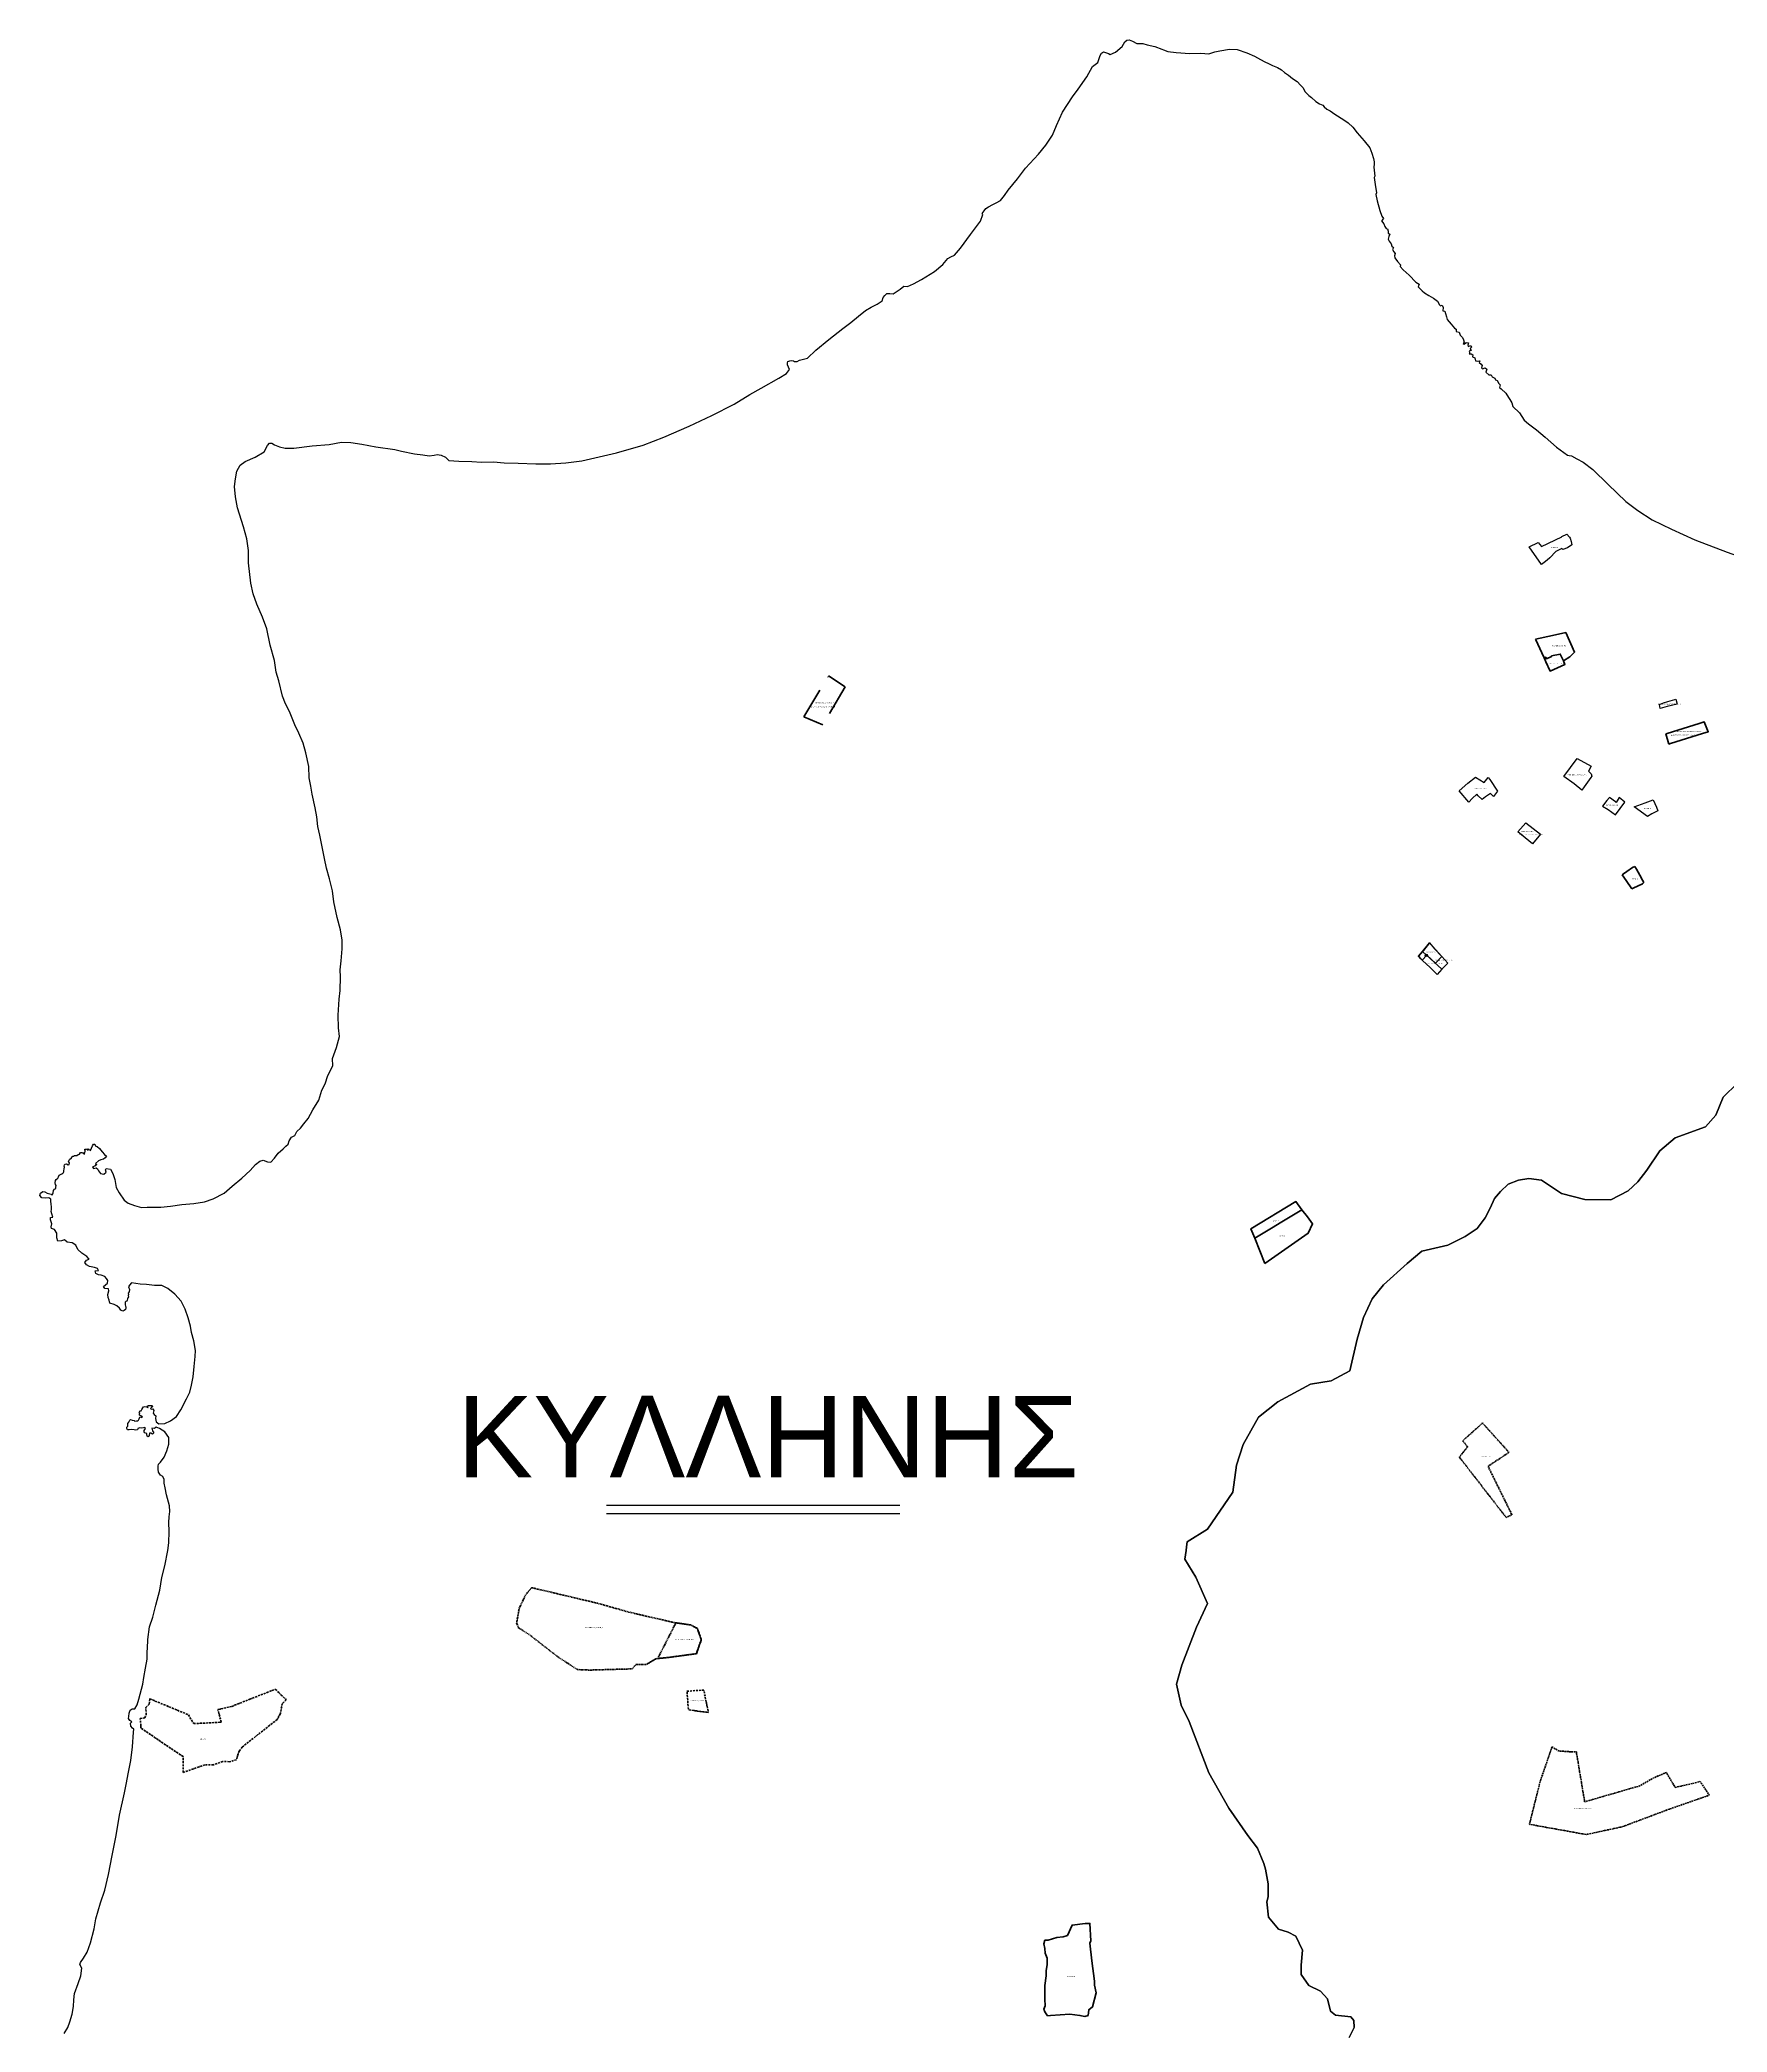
# Model space of a CAD drawing. Header units: metres. Extents: x 245125 to 394351, y 270578 to 4233311.
# Drawn here: x 247017 to 249084, y 4200624 to 4203065 of the extents above; entities that cross this region are included whole.
import ezdxf
from ezdxf.enums import TextEntityAlignment as Align
from ezdxf.lldxf.tags import DXFTag

# ---------------------------------------------------------------- set-up
doc = ezdxf.new("R2010")
doc.units = ezdxf.units.M
for name, pattern in [('ACAD_ISO10W100', [18, 12, -3, 0, -3]), ('DASHDOT', [25.4, 12.7, -6.35, 0, -6.35]), ('DASHDOT_LINE', [18, 12, -3, 0, -3]), ('t-orio', [0.79, 0.5, -0.12, 0.05, -0.12])]:
    doc.linetypes.add(name, pattern=pattern)
for name, color, linetype in [('07 - Όριο Ιδιοκτησίας', 7, 'DASHDOTX2'), ('4495-(127-227)', 221, 'Continuous'), ('4495-(228-329)', 103, 'Continuous'), ('ASTOTA', 7, 'Continuous'), ('Point_ID', 7, 'Continuous'), ('t-orio', 7, 't-orio'), ('topo2007', 11, 'Continuous'), ('topo2011', 23, 'Continuous'), ('topo2013', 66, 'Continuous'), ('topo2014', 230, 'Continuous'), ('topo2015', 137, 'Continuous'), ('topo2017', 2, 'Continuous'), ('topo2018', 5, 'Continuous'), ('topo2019', 6, 'Continuous'), ('ΗΛΕΙΑ_Ονομασία ΟΤΑ_ΟΚΧΕ', 6, 'Continuous')]:
    doc.layers.add(name, color=color, linetype=linetype)
doc.styles.add('ARIAL', font='arial.ttf')
doc.styles.get("Standard").update_dxf_attribs({"font": 'arial.ttf'})
tags = doc.linetypes.add('DASHDOT2', pattern=[0.5, 0.25, -0.125, 0, -0.125]).pattern_tags.tags
tags[10:11] = [DXFTag(74, 4), DXFTag(75, 0), DXFTag(340, '0'), DXFTag(46, 1.0), DXFTag(50, 0.0), DXFTag(44, 0.0), DXFTag(45, 0.0)]
tags[8:9] = [DXFTag(74, 4), DXFTag(75, 0), DXFTag(340, '0'), DXFTag(46, 1.0), DXFTag(50, 0.0), DXFTag(44, 0.0), DXFTag(45, 0.0)]
tags[6:7] = [DXFTag(74, 4), DXFTag(75, 0), DXFTag(340, '0'), DXFTag(46, 1.0), DXFTag(50, 0.0), DXFTag(44, 0.0), DXFTag(45, 0.0)]
tags[4:5] = [DXFTag(74, 4), DXFTag(75, 0), DXFTag(340, '0'), DXFTag(46, 1.0), DXFTag(50, 0.0), DXFTag(44, 0.0), DXFTag(45, 0.0)]
tags = doc.linetypes.add('DASHDOTX2', pattern=[2, 1, -0.5, 0, -0.5]).pattern_tags.tags
tags[10:11] = [DXFTag(74, 4), DXFTag(75, 0), DXFTag(340, '0'), DXFTag(46, 1.0), DXFTag(50, 0.0), DXFTag(44, 0.0), DXFTag(45, 0.0)]
tags[8:9] = [DXFTag(74, 4), DXFTag(75, 0), DXFTag(340, '0'), DXFTag(46, 1.0), DXFTag(50, 0.0), DXFTag(44, 0.0), DXFTag(45, 0.0)]
tags[6:7] = [DXFTag(74, 4), DXFTag(75, 0), DXFTag(340, '0'), DXFTag(46, 1.0), DXFTag(50, 0.0), DXFTag(44, 0.0), DXFTag(45, 0.0)]
tags[4:5] = [DXFTag(74, 4), DXFTag(75, 0), DXFTag(340, '0'), DXFTag(46, 1.0), DXFTag(50, 0.0), DXFTag(44, 0.0), DXFTag(45, 0.0)]
doc.linetypes.add('FENCELINE1', pattern='A,0.25,-0.1,[133,ltypeshp.shx,S=0.1,R=0,X=-0.1,Y=0],-0.1,1', length=1.45)
tags = doc.linetypes.add('HIDDEN', pattern=[0.375, 0.25, -0.125]).pattern_tags.tags
tags[6:7] = [DXFTag(74, 4), DXFTag(75, 0), DXFTag(340, '0'), DXFTag(46, 1.0), DXFTag(50, 0.0), DXFTag(44, 0.0), DXFTag(45, 0.0)]
tags[4:5] = [DXFTag(74, 4), DXFTag(75, 0), DXFTag(340, '0'), DXFTag(46, 1.0), DXFTag(50, 0.0), DXFTag(44, 0.0), DXFTag(45, 0.0)]

msp = doc.modelspace()

# ---------------------------------------------------------------- linework, layer by layer
at = {"color": 42}
for p, q in [((248917.9, 4202162.7), (248916.7, 4202160.9)), ((248917.1, 4202165.4), (248917.9, 4202162.7))]:
    msp.add_line(p, q, dxfattribs=at)
at = {"color": 36, "linetype": 'FENCELINE1'}
msp.add_line((248719.1, 4201958.2), (248711.6, 4201949.2), dxfattribs=at)
at = {"color": 36, "linetype": 'Continuous', "lineweight": 40, "flags": 128}
msp.add_lwpolyline([(248715.7, 4201943.1), (248710.3, 4201937.2), (248708.6, 4201938.9), (248705.5, 4201942), (248710.5, 4201947.9), (248719.1, 4201958.2), (248734.2, 4201941.5), (248726.4, 4201933.3), (248715.7, 4201943.1)], dxfattribs=at)
at = {"layer": '07 - Όριο Ιδιοκτησίας', "color": 129, "lineweight": 60, "ltscale": 0.05}
msp.add_lwpolyline([(248849.1, 4202330.5), (248869.9, 4202335.1), (248886, 4202338.6), (248896.9, 4202314.6), (248890.9, 4202309), (248883.2, 4202303.8), (248879.2, 4202312.3), (248868.6, 4202309.9), (248868.7, 4202309.3), (248862.4, 4202306.5), (248861.6, 4202308.3), (248859.5, 4202307.8), (248859.1, 4202308.6), (248849.5, 4202329.6)], close=True, dxfattribs=at)
at = {"layer": '07 - Όριο Ιδιοκτησίας', "color": 129, "lineweight": 50, "ltscale": 0.05}
msp.add_lwpolyline([(248859.5, 4202307.8), (248861.6, 4202308.3), (248862.4, 4202306.5), (248868.7, 4202309.3), (248868.6, 4202309.9), (248879.3, 4202312.3), (248881.7, 4202307.1), (248883.2, 4202303.8), (248885.1, 4202299.6), (248866.8, 4202291.3), (248861.7, 4202302.8)], close=True, dxfattribs=at)
at = {"layer": '4495-(228-329)', "color": 103}
for p, q in [((247710.7, 4201269.3), (248070, 4201269.3)), ((247710.7, 4201259.2), (248070, 4201259.2))]:
    msp.add_line(p, q, dxfattribs=at)
at = {"layer": 'ASTOTA', "color": 253, "linetype": 'HIDDEN', "ltscale": 300}
for points in [[(247046.3, 4200621.9), (247051, 4200629.3), (247053.1, 4200636.3), (247056.1, 4200645.7), (247057.6, 4200655), (247058.1, 4200663.3), (247058.8, 4200671.1), (247063.6, 4200683.2), (247066.9, 4200692.7), (247068, 4200702.2), (247065.5, 4200706.6), (247066.3, 4200708.9), (247070.1, 4200714.1), (247074.3, 4200721.5), (247078.7, 4200733), (247083.1, 4200750.3), (247085.3, 4200762.5), (247090.9, 4200782.1), (247096.2, 4200797.8), (247100.8, 4200817), (247105.1, 4200840.1), (247110, 4200864.6), (247114.2, 4200889.5), (247120.1, 4200917), (247122.1, 4200927.2), (247125, 4200942.3), (247128, 4200956.7), (247130.1, 4200973.2), (247131.2, 4200991.1), (247131.5, 4200994.8), (247129.9, 4200996.3), (247128, 4200998.4), (247127.6, 4201002.1), (247129.1, 4201003.9), (247126.8, 4201005.5), (247125.1, 4201008), (247125.6, 4201010.3), (247126.1, 4201014.3), (247127, 4201018.2), (247129.7, 4201019.8), (247132.8, 4201019.8), (247135.6, 4201024.9), (247138, 4201031.8), (247139.4, 4201037.6), (247142.6, 4201050), (247143.8, 4201058.4), (247145.9, 4201069.5), (247147.9, 4201080.8), (247148.2, 4201090.2), (247148.3, 4201093.6), (247148.9, 4201104.6), (247150.8, 4201120.3), (247154.9, 4201132.1), (247158.8, 4201146.8), (247163.4, 4201165.4), (247165.8, 4201180.7), (247169.5, 4201195.2), (247173.3, 4201213.7), (247174.7, 4201223.4), (247175, 4201237.1), (247174.6, 4201248), (247174.8, 4201255.1), (247175.6, 4201261.4), (247175.3, 4201268.6), (247171.5, 4201282.1), (247170.2, 4201290.6), (247168.7, 4201296.2), (247168.9, 4201301), (247167.4, 4201304.5), (247164.2, 4201306.1), (247162, 4201309.6), (247161.4, 4201313.5), (247161.6, 4201317.1), (247161.8, 4201319.6), (247164.4, 4201321.9), (247169, 4201328.3), (247172, 4201335.8), (247174.5, 4201344), (247174.4, 4201352.2), (247169.7, 4201359.1), (247163, 4201363.5), (247158.9, 4201365), (247156.9, 4201363.1), (247153.9, 4201363.7), (247154.4, 4201360.3), (247156.1, 4201357.9), (247154.7, 4201356.2), (247152.6, 4201357.6), (247150.7, 4201357.6), (247150.5, 4201354.6), (247149.2, 4201353), (247148.2, 4201353.9), (247147.4, 4201355.8), (247147.5, 4201357.1), (247144.9, 4201358), (247144.5, 4201359.1), (247144.4, 4201360.8), (247145.2, 4201362.2), (247145.9, 4201363.4), (247145.1, 4201364.7), (247143.5, 4201364.3), (247141.6, 4201363.6), (247139, 4201364.2), (247136.5, 4201363.5), (247136.3, 4201361.8), (247133.9, 4201361.2), (247131.9, 4201361.6), (247128.7, 4201362), (247126.1, 4201361.7), (247124.1, 4201361.6), (247123, 4201363.1), (247123.2, 4201365), (247124.4, 4201366.3), (247124.5, 4201367.8), (247124.4, 4201369.6), (247125.4, 4201371.2), (247126.8, 4201373.7), (247127.7, 4201374.2), (247129.8, 4201373.6), (247131.9, 4201373), (247132.9, 4201372.4), (247134.8, 4201372.5), (247136.5, 4201372.8), (247137.3, 4201373.7), (247138.2, 4201375.1), (247139, 4201377.3), (247140.3, 4201377.7), (247141.1, 4201376.9), (247142.1, 4201377.3), (247141.5, 4201378.4), (247139.6, 4201379.1), (247138.8, 4201379.6), (247138.6, 4201381.1), (247138.9, 4201382.3), (247138.4, 4201383.8), (247139.4, 4201384.9), (247140.8, 4201384.9), (247141.4, 4201386.4), (247142.8, 4201388.7), (247143.7, 4201390), (247145.1, 4201390.2), (247147, 4201389.8), (247148.7, 4201389), (247149.3, 4201389.2), (247148.5, 4201390.1), (247148.1, 4201390.8), (247149.5, 4201391.6), (247151.7, 4201391.4), (247153.7, 4201391.4), (247154.9, 4201390.1), (247153.5, 4201389.1), (247152.1, 4201387.8), (247152.9, 4201387), (247154.8, 4201387.3), (247156, 4201385.4), (247155.2, 4201382.2), (247156.4, 4201380.5), (247158.5, 4201379), (247158.1, 4201375.5), (247159.1, 4201371.3), (247162.4, 4201368.9), (247169.5, 4201369.4), (247176.6, 4201372.5), (247183.9, 4201378.2), (247189.4, 4201386), (247196.4, 4201399.5), (247200.4, 4201407.8), (247202.3, 4201416.5), (247204.5, 4201426.8), (247205.5, 4201439.4), (247206.8, 4201451.6), (247207.3, 4201458.8), (247205.2, 4201470.8), (247202.4, 4201481.1), (247201.1, 4201488.7), (247198.2, 4201499.1), (247194.7, 4201509.5), (247189.6, 4201519.3), (247181.9, 4201528.1), (247173.4, 4201534.7), (247166.1, 4201538.6), (247157.2, 4201538.7), (247147.3, 4201539.8), (247139.5, 4201540), (247134.1, 4201541.1), (247128.8, 4201541.8), (247126.5, 4201539.1), (247125.1, 4201536.8), (247126.3, 4201533.6), (247125.8, 4201530.8), (247124.6, 4201529.3), (247125.2, 4201527.6), (247124.9, 4201526.3), (247125.1, 4201524.7), (247124.3, 4201523.3), (247124.1, 4201522), (247123.7, 4201520.4), (247123, 4201519.2), (247121.8, 4201519), (247121, 4201517.9), (247120.9, 4201516.1), (247121, 4201514.7), (247121.4, 4201513.3), (247122, 4201512.3), (247121.9, 4201510.8), (247121.6, 4201509.1), (247120, 4201508), (247118, 4201507.2), (247115.8, 4201508.1), (247114, 4201510.6), (247111, 4201513.5), (247107.6, 4201515.4), (247102.3, 4201516.8), (247101.5, 4201520.4), (247100.2, 4201523.7), (247100, 4201527.3), (247100.9, 4201531.8), (247100.5, 4201534.3), (247096, 4201535), (247094.7, 4201537.3), (247099.4, 4201541.5), (247099.7, 4201544.8), (247098.3, 4201546.9), (247096.2, 4201549.5), (247091.7, 4201551.3), (247088.2, 4201551.7), (247085.1, 4201553.4), (247084.2, 4201556.3), (247088.2, 4201557.1), (247087.1, 4201559.2), (247083.3, 4201560.7), (247077.5, 4201561.7), (247073.8, 4201564), (247071.6, 4201566.7), (247073.7, 4201569.7), (247076.8, 4201570.6), (247074.2, 4201574), (247068, 4201578), (247063.1, 4201582.5), (247060.8, 4201588.1), (247056.2, 4201590.9), (247050, 4201591.5), (247046.9, 4201594.5), (247043, 4201593.1), (247038.7, 4201592.9), (247037.4, 4201596.9), (247037.4, 4201602.5), (247034.3, 4201607), (247030.7, 4201608.2), (247030.3, 4201610.6), (247031.1, 4201613.9), (247030.5, 4201616.7), (247029.4, 4201619.1), (247029.4, 4201622), (247032.5, 4201622.3), (247031.1, 4201626.5), (247030.4, 4201629.3), (247030.8, 4201631.8), (247030.9, 4201634.3), (247030.2, 4201638.4), (247029.8, 4201641.5), (247029.8, 4201644.4), (247027.6, 4201646.1), (247022.9, 4201645.7), (247019, 4201645.8), (247016.5, 4201649), (247017.3, 4201651.7), (247020, 4201653.6), (247022.8, 4201653.1), (247025.6, 4201651.8), (247028.7, 4201650.7), (247030.2, 4201650.4), (247031.6, 4201649.4), (247033, 4201652.2), (247033.1, 4201654.9), (247034.4, 4201656.6), (247036.1, 4201657.4), (247036.3, 4201659), (247036.5, 4201660.9), (247035.9, 4201662.4), (247035.1, 4201664.4), (247035.9, 4201667.1), (247036.6, 4201668.5), (247038.6, 4201669.9), (247039.4, 4201671.7), (247040.3, 4201673.7), (247041.9, 4201674.7), (247043.3, 4201675.5), (247044.7, 4201676.3), (247045.5, 4201676.8), (247045.9, 4201677.7), (247046, 4201679.1), (247046.5, 4201681.3), (247046.8, 4201683.6), (247046.4, 4201684.7), (247046.8, 4201686.3), (247047.6, 4201687.1), (247049.2, 4201687.4), (247051.2, 4201686.5), (247052.5, 4201686.8), (247052.9, 4201689), (247051.6, 4201690.5), (247052.7, 4201693), (247055.4, 4201694.8), (247056, 4201696.3), (247056.8, 4201697), (247058.3, 4201696.9), (247058.9, 4201697.8), (247060.1, 4201697.8), (247061.9, 4201698), (247063.4, 4201699.1), (247065, 4201699.4), (247066.2, 4201701.5), (247067.8, 4201701.3), (247069.4, 4201700.8), (247070.6, 4201699.9), (247071.5, 4201700), (247070.9, 4201701.6), (247072.1, 4201702.1), (247072.1, 4201703.7), (247071.6, 4201704.9), (247071.7, 4201705.4), (247073.6, 4201705.6), (247075.7, 4201705.9), (247074.8, 4201704.4), (247075.9, 4201704.6), (247076.6, 4201705.2), (247077.5, 4201705.5), (247077.8, 4201704.3), (247078.7, 4201704), (247079.8, 4201706.8), (247080.9, 4201709.7), (247082.2, 4201711.7), (247083.8, 4201711.5), (247084.2, 4201709.8), (247086.6, 4201708.9), (247089.8, 4201706.5), (247093, 4201702.3), (247095.7, 4201699.1), (247098.1, 4201697), (247096.4, 4201694.9), (247094.4, 4201693.2), (247091.3, 4201692.7), (247088.2, 4201691.2), (247084.7, 4201688.2), (247086.3, 4201686.9), (247084, 4201684.6), (247081.2, 4201684), (247082.3, 4201681.8), (247085.5, 4201682.9), (247087.2, 4201681.4), (247088.4, 4201679), (247091, 4201675.9), (247095.1, 4201674.9), (247097.9, 4201677.3), (247096.8, 4201680.4), (247097.7, 4201681.9), (247103.1, 4201681), (247105.8, 4201675.8), (247108.5, 4201668.4), (247110.1, 4201658.8), (247113.7, 4201652.2), (247120, 4201643.2), (247124.9, 4201639.4), (247132.3, 4201636.5), (247140.9, 4201634.2), (247148.2, 4201634.3), (247154.7, 4201634.6), (247164.7, 4201634.7), (247176.8, 4201635.9), (247190.6, 4201637.9), (247205, 4201639.2), (247218.2, 4201641.2), (247229, 4201644.8), (247242.3, 4201651.7), (247252.2, 4201660.2), (247264.1, 4201670.2), (247274.4, 4201679.3), (247280.7, 4201686.6), (247286.2, 4201691), (247290.3, 4201692.2), (247295.6, 4201690), (247299.6, 4201689.8), (247304.2, 4201694.4), (247308.5, 4201700.7), (247314.5, 4201706), (247317.9, 4201709.4), (247320.8, 4201711.7), (247321.8, 4201715.8), (247324.9, 4201720.4), (247329.1, 4201722.4), (247331.4, 4201727.2), (247335.7, 4201731.4), (247340, 4201736.7), (247345.1, 4201743.3), (247350.8, 4201753.8), (247358.5, 4201765.7), (247362.2, 4201777.8), (247366, 4201785.7), (247369.2, 4201795.7), (247375.3, 4201807.8), (247375.2, 4201816.8), (247380, 4201830.1), (247383.5, 4201843.5), (247382.4, 4201854.4), (247381.9, 4201869.9), (247383.4, 4201889.5), (247384.4, 4201899.9), (247385, 4201916.6), (247384.6, 4201925.2), (247385.7, 4201936.3), (247387.1, 4201950.9), (247387.1, 4201961.5), (247385, 4201974.3), (247380.9, 4201989.4), (247376.9, 4202008.5), (247374.9, 4202022.2), (247371.2, 4202036.7), (247367.8, 4202049.8), (247365.3, 4202061.9), (247359.4, 4202090.2), (247357.3, 4202100.8), (247355.7, 4202112.6), (247354, 4202123.8), (247350.3, 4202140.7), (247348.4, 4202150.4), (247346.4, 4202160.7), (247345.9, 4202174.6), (247342.6, 4202191.3), (247339, 4202203.1), (247333.7, 4202215.5), (247329, 4202225.5), (247322.2, 4202241.8), (247317.4, 4202251.1), (247313.9, 4202260.5), (247309.2, 4202279.5), (247306.2, 4202290.2), (247304.2, 4202304.4), (247298.9, 4202323.3), (247294.5, 4202343), (247289.5, 4202357.6), (247282.4, 4202373.3), (247277.9, 4202386.2), (247274.9, 4202398.9), (247272.3, 4202424.1), (247272.3, 4202439.1), (247270.1, 4202453.3), (247266.2, 4202468.2), (247258.7, 4202491.3), (247256.2, 4202504.9), (247255.2, 4202517.7), (247256.2, 4202526.9), (247257.7, 4202536.4), (247261.8, 4202543.8), (247267.9, 4202548.3), (247280.4, 4202553.6), (247291.5, 4202560.1), (247295.5, 4202567.7), (247297.8, 4202570.8), (247300.9, 4202570.7), (247304.1, 4202568.6), (247310.1, 4202566.3), (247316.9, 4202564.7), (247327.6, 4202564.6), (247350.2, 4202567.2), (247371.1, 4202569), (247386.2, 4202571.8), (247397.6, 4202571.4), (247411.2, 4202569.4), (247428.3, 4202566.3), (247451.6, 4202562.7), (247459.5, 4202561), (247475.6, 4202557.5), (247485.8, 4202556.3), (247493.4, 4202555.1), (247499.5, 4202555.9), (247503.5, 4202556.7), (247508.3, 4202555.9), (247513.5, 4202553.6), (247517.7, 4202549.5), (247529.9, 4202548.4), (247545.6, 4202548), (247557.8, 4202547.5), (247572.2, 4202547.8), (247585.5, 4202546.5), (247602.4, 4202546), (247624.3, 4202545.5), (247642, 4202545.2), (247660.9, 4202546.7), (247680.4, 4202548.9), (247723, 4202558.6), (247755.5, 4202568.3), (247781.1, 4202578.1), (247812.2, 4202591.6), (247840, 4202604.4), (247867.3, 4202618.6), (247886.3, 4202630.2), (247900.2, 4202637.9), (247922.1, 4202650.3), (247931.3, 4202656.2), (247935, 4202661.1), (247933.7, 4202663.8), (247932.4, 4202666.5), (247932.4, 4202669.1), (247932.9, 4202670.7), (247935.5, 4202671.5), (247937.6, 4202672), (247939.9, 4202671.6), (247941, 4202670.6), (247944.3, 4202670.6), (247947.3, 4202672.5), (247957, 4202674.8), (247967.4, 4202684.6), (247983, 4202697.6), (248000.4, 4202711.3), (248010.2, 4202718.3), (248019.6, 4202726.4), (248028, 4202733.1), (248035.2, 4202737.4), (248042.4, 4202741), (248048.4, 4202745.2), (248049.8, 4202749.1), (248051.8, 4202751.5), (248054.1, 4202753.9), (248057.8, 4202754.1), (248061.8, 4202753.6), (248065.7, 4202756.1), (248070.5, 4202759.4), (248074.9, 4202763), (248079.5, 4202762.5), (248087.1, 4202765.8), (248096.9, 4202771.1), (248112.6, 4202780.9), (248122.7, 4202789.5), (248129.1, 4202796.9), (248132.6, 4202798.8), (248137.1, 4202800.9), (248144.6, 4202809.6), (248156.8, 4202826.5), (248168.8, 4202842.6), (248171.8, 4202850.9), (248171.2, 4202851.9), (248173.3, 4202855.3), (248175.6, 4202858.3), (248178.9, 4202860.1), (248184, 4202862.9), (248188.2, 4202865.2), (248193.7, 4202867.9), (248198.2, 4202874.2), (248202.9, 4202880.5), (248214.2, 4202894.5), (248224, 4202907.6), (248240.1, 4202924.7), (248249, 4202935.7), (248257.2, 4202947.9), (248262.2, 4202959.8), (248269.5, 4202976.3), (248281.6, 4202994.8), (248288.6, 4203004.3), (248299.1, 4203019.6), (248306.2, 4203032.2), (248312.7, 4203037.2), (248315.8, 4203045.7), (248317.2, 4203048.7), (248319.8, 4203050.1), (248323.2, 4203049), (248325.8, 4203048.2), (248327.7, 4203046.7), (248334.3, 4203049.6), (248342.6, 4203056.5), (248345.9, 4203062.4), (248348.3, 4203064.4), (248351.2, 4203064.8), (248355.1, 4203063.1), (248360.5, 4203060.3), (248367.8, 4203060.2), (248373.3, 4203058.6), (248382.5, 4203056.5), (248391.3, 4203053.3), (248393.1, 4203052.6), (248398.4, 4203050.6), (248408.8, 4203049.5), (248425.3, 4203048.3), (248438.9, 4203048.7), (248448.6, 4203047.6), (248455.9, 4203050), (248462.1, 4203051.2), (248474.2, 4203053.5), (248483.6, 4203053), (248495.5, 4203049), (248504.6, 4203044.8), (248508.2, 4203042.6), (248516.7, 4203038.5), (248522.6, 4203035.3), (248526.9, 4203033.6), (248532.7, 4203030.9), (248537.6, 4203028.1), (248541.6, 4203024.8), (248546.4, 4203021.4), (248551.4, 4203017.3), (248556.8, 4203013.6), (248561, 4203009.4), (248564.4, 4203006.1), (248566.4, 4203001.4), (248571.3, 4202996.6), (248574.6, 4202994), (248580, 4202989.4), (248584.4, 4202986.3), (248588.3, 4202984.7), (248590.2, 4202982.9), (248593.4, 4202979.7), (248597.5, 4202977.8), (248603.2, 4202973.6), (248614, 4202966.8), (248619.4, 4202963.3), (248625.3, 4202957.9), (248630.5, 4202950.7), (248638.9, 4202941), (248646, 4202932.4), (248648.5, 4202925.9), (248650.3, 4202919.3), (248651.2, 4202915.2), (248651.5, 4202912.6), (248650.7, 4202908.9), (248651.7, 4202901.3), (248652, 4202897.6), (248651.2, 4202896.2), (248652.6, 4202887.6), (248654.2, 4202877.4), (248653.5, 4202875.5), (248654.9, 4202867.5), (248658.1, 4202855.7), (248660.5, 4202848.6), (248662.6, 4202846), (248660.3, 4202843.2), (248663, 4202839.2), (248664.2, 4202836), (248666, 4202833.7), (248667.6, 4202833.3), (248668.4, 4202830.5), (248668.5, 4202828.1), (248670.5, 4202826.9), (248669.3, 4202823.7), (248668.3, 4202820.7), (248669.7, 4202818.1), (248672, 4202814.7), (248672.8, 4202812.1), (248674.8, 4202810.5), (248673.6, 4202808), (248675.6, 4202804.9), (248676.9, 4202803.1), (248676.4, 4202800.1), (248676.6, 4202797.8), (248679.9, 4202793.1), (248683.7, 4202789.1), (248683.3, 4202787), (248686.9, 4202783.2), (248694, 4202776.4), (248702.4, 4202767.9), (248706.3, 4202765.3), (248705.3, 4202762.3), (248710.2, 4202757.2), (248712.9, 4202754.9), (248718.2, 4202751.5), (248723.9, 4202748.3), (248728.8, 4202744.6), (248731.5, 4202740.1), (248732.6, 4202739), (248734.7, 4202739.6), (248735.9, 4202737), (248735.6, 4202732.6), (248737.7, 4202732.4), (248738.7, 4202729.5), (248740, 4202725.5), (248740.9, 4202722.1), (248745.8, 4202716.5), (248749.7, 4202711.7), (248751.8, 4202710.4), (248751.8, 4202707.6), (248755.3, 4202706.8), (248756.7, 4202702.8), (248759.5, 4202700.1), (248760.8, 4202697.4), (248761.7, 4202694.5), (248760.4, 4202692.8), (248761.7, 4202692), (248763.9, 4202694), (248766.8, 4202693.6), (248766.2, 4202690.8), (248766.6, 4202689.2), (248768.5, 4202689.9), (248769.8, 4202690.1), (248770.9, 4202688.7), (248769.4, 4202687.2), (248769.1, 4202685.9), (248770.4, 4202684.6), (248767.5, 4202683.3), (248768, 4202682), (248768, 4202680.9), (248767.9, 4202680.2), (248770.1, 4202680), (248772.2, 4202678.8), (248771.7, 4202676.3), (248774.6, 4202675.3), (248775.6, 4202671.6), (248778.3, 4202671.2), (248780.9, 4202671.5), (248780, 4202669.6), (248782.2, 4202667.3), (248783.8, 4202665.6), (248783, 4202662.9), (248783.9, 4202661.9), (248787.2, 4202662.8), (248789.5, 4202661.2), (248788.2, 4202657.6), (248791.6, 4202654.2), (248794.6, 4202654.3), (248795.7, 4202652), (248797.6, 4202651.2), (248799.1, 4202650.3), (248800, 4202648.4), (248802, 4202647.3), (248804, 4202643.9), (248805.6, 4202642.1), (248804.9, 4202638.9), (248807, 4202637.3), (248812.5, 4202631.8), (248815.8, 4202626.7), (248817.7, 4202624.2), (248819.8, 4202619.9), (248821.2, 4202615.4), (248829.2, 4202607.8), (248835.1, 4202598.8), (248840.4, 4202594.4), (248850.4, 4202586.8), (248860.7, 4202577.9), (248874.5, 4202565.8), (248888, 4202555.9), (248890.2, 4202555.6), (248892.9, 4202555.1), (248899.6, 4202551.3), (248907.2, 4202547.5), (248919.4, 4202538.5), (248938.2, 4202519.9), (248959.6, 4202499.3), (248974.5, 4202488.3), (248991.8, 4202476.9), (249015.5, 4202465.2), (249044.1, 4202452), (249083.7, 4202436.9), (249101.1, 4202431.1)], [(248620.5, 4200617.1), (248627, 4200629.2), (248626.2, 4200638), (248622.9, 4200642.3), (248603.9, 4200644.4), (248597.9, 4200649.4), (248594.3, 4200664.5), (248585.6, 4200673.9), (248571.4, 4200680.8), (248561.9, 4200694.1), (248561.9, 4200705.9), (248563.3, 4200724.2), (248555.5, 4200741.4), (248546.1, 4200746), (248534.1, 4200749.7), (248521.9, 4200764.5), (248519.8, 4200783.3), (248521.6, 4200789.3), (248521.4, 4200805.4), (248518.2, 4200823.4), (248516.3, 4200830.1), (248508.4, 4200849.1), (248496.5, 4200864.7), (248473.1, 4200898.2), (248448.6, 4200941.5), (248424.6, 4201004.1), (248415, 4201024.2), (248409, 4201049.9), (248415.8, 4201073.4), (248433.5, 4201119.9), (248447.1, 4201148.7), (248432.8, 4201181.2), (248419.3, 4201203.3), (248420.8, 4201214), (248421.5, 4201218.3), (248422.3, 4201224.4), (248447.1, 4201240), (248478, 4201285.1), (248482.5, 4201318.3), (248490.7, 4201343.5), (248509.7, 4201377.2), (248533.2, 4201396.1), (248573.3, 4201417.6), (248598.8, 4201421.9), (248621.3, 4201434), (248630.6, 4201472.9), (248638.3, 4201499.4), (248649, 4201522.3), (248662.8, 4201539.2), (248691.7, 4201565.6), (248709.9, 4201580.7), (248741.4, 4201587.9), (248762.6, 4201598.6), (248777.7, 4201608.4), (248787.1, 4201621.6), (248793.4, 4201633.4), (248798.9, 4201645.2), (248806, 4201653.6), (248815.6, 4201662.7), (248828.2, 4201667.7), (248840.9, 4201669.5), (248856.3, 4201667.5), (248881, 4201651.1), (248909.4, 4201643.7), (248941.4, 4201643.3), (248962.5, 4201654.7), (248974.5, 4201665.6), (248985.2, 4201679.8), (249001.4, 4201703.6), (249020.1, 4201719.3), (249057.2, 4201732.9), (249070.1, 4201747.2), (249079, 4201769.4), (249096.3, 4201786.5)], [(249096.3, 4201786.5), (249079, 4201769.4), (249070.1, 4201747.2), (249057.2, 4201732.9), (249020.1, 4201719.3), (249001.4, 4201703.6), (248985.2, 4201679.8), (248974.5, 4201665.6), (248962.5, 4201654.7), (248941.4, 4201643.3), (248909.4, 4201643.7), (248881, 4201651.1), (248856.3, 4201667.5), (248840.9, 4201669.5), (248828.2, 4201667.7), (248815.6, 4201662.7), (248806, 4201653.6), (248798.9, 4201645.2), (248793.4, 4201633.4), (248787.1, 4201621.6), (248777.7, 4201608.4), (248762.6, 4201598.6), (248741.4, 4201587.9), (248709.9, 4201580.7), (248691.7, 4201565.6), (248662.8, 4201539.2), (248649, 4201522.3), (248638.3, 4201499.4), (248630.6, 4201472.9), (248621.3, 4201434), (248598.8, 4201421.9), (248573.3, 4201417.6), (248533.2, 4201396.1), (248509.7, 4201377.2), (248490.7, 4201343.5), (248482.5, 4201318.3), (248478, 4201285.1), (248447.1, 4201240), (248422.3, 4201224.4), (248421.5, 4201218.3), (248420.8, 4201214), (248419.3, 4201203.3), (248432.8, 4201181.2), (248447.1, 4201148.7), (248433.5, 4201119.9), (248415.8, 4201073.4), (248409, 4201049.9), (248415, 4201024.2), (248424.6, 4201004.1), (248448.6, 4200941.5), (248473.1, 4200898.2), (248496.5, 4200864.7), (248508.4, 4200849.1), (248516.3, 4200830.1), (248518.2, 4200823.4), (248521.4, 4200805.4), (248521.6, 4200789.3), (248519.8, 4200783.3), (248521.9, 4200764.5), (248534.1, 4200749.7), (248546.1, 4200746), (248555.5, 4200741.4), (248563.3, 4200724.2), (248561.9, 4200705.9), (248561.9, 4200694.1), (248571.4, 4200680.8), (248585.6, 4200673.9), (248594.3, 4200664.5), (248597.9, 4200649.4), (248603.9, 4200644.4), (248622.9, 4200642.3), (248626.2, 4200638), (248627, 4200629.2), (248620.5, 4200617.1)]]:
    msp.add_lwpolyline(points, dxfattribs=at)
at = {"layer": 'Point_ID', "color": 1}
msp.add_circle((248715.1, 4201943.2), 1.43, dxfattribs=at)
at = {"layer": 'topo2007', "color": 11}
for p, q in [((248883.8, 4202162.3), (248900.1, 4202184.4)), ((248900.1, 4202184.4), (248917.2, 4202174.8)), ((248917.2, 4202174.8), (248913.8, 4202168.9)), ((248913.8, 4202168.9), (248917.1, 4202165.4)), ((248896.5, 4202153.1), (248883.8, 4202162.3)), ((248905.9, 4202145.5), (248896.5, 4202153.1)), ((248908.7, 4202149.5), (248905.9, 4202145.5)), ((248916.7, 4202160.9), (248908.7, 4202149.5))]:
    msp.add_line(p, q, dxfattribs=at)
at = {"layer": 'topo2011', "color": 23, "linetype": 'ACAD_ISO10W100', "lineweight": 80, "ltscale": 0.2}
msp.add_lwpolyline([(247140.1, 4200996.4), (247140.3, 4200999.2), (247139.4, 4201008.1), (247145.2, 4201008.8), (247146.8, 4201012.7), (247146.4, 4201021.3), (247150.4, 4201025.7), (247151.1, 4201031.9), (247151, 4201032.2), (247198.6, 4201012.5), (247205, 4201001.7), (247238.8, 4201003.4), (247234.7, 4201018.8), (247251.6, 4201022.8), (247273.6, 4201031.5), (247305, 4201043.8), (247309.3, 4201039.7), (247318.4, 4201031), (247313.5, 4201026.1), (247311.2, 4201014.1), (247307.3, 4201006.7), (247298.3, 4200999.6), (247264.4, 4200973), (247261, 4200968.3), (247259.3, 4200964.6), (247257.5, 4200957.5), (247248.7, 4200955), (247240.7, 4200955.3), (247229.1, 4200951.3), (247218.7, 4200951.3), (247192.3, 4200942), (247192, 4200961.2)], close=True, dxfattribs=at)
at = {"layer": 'topo2013', "color": 66}
for points in [[(248841.4, 4202443.8), (248852.4, 4202449), (248856.5, 4202444.2), (248881.2, 4202455.9), (248881.1, 4202456.1), (248887.5, 4202459), (248890.8, 4202455.3), (248891.4, 4202454.1), (248892.5, 4202450), (248892.5, 4202450), (248893.6, 4202446.2), (248888, 4202442.3), (248882.4, 4202440.3), (248881.3, 4202441.6), (248877.3, 4202439.7), (248874, 4202437.8), (248866.5, 4202430.3), (248863.2, 4202427.4), (248859.5, 4202424.4), (248856.2, 4202422.1)], [(248969.9, 4202125.2), (248983.2, 4202129.9), (248993.3, 4202133.8), (248997.3, 4202124.8), (248999, 4202120.3), (248991.6, 4202116.3), (248986.1, 4202113)]]:
    msp.add_lwpolyline(points, close=True, dxfattribs=at)
at = {"layer": 'topo2013', "color": 66, "linetype": 'DASHDOT', "lineweight": 70, "ltscale": 2}
msp.add_lwpolyline([(248955.2, 4202041.9), (248956.9, 4202043.1), (248961, 4202046), (248967.8, 4202050.8), (248968.6, 4202051.2), (248970.7, 4202052), (248972.9, 4202048.6), (248976.6, 4202041.4), (248980, 4202035), (248981.9, 4202032.5), (248980.1, 4202030.7), (248968.6, 4202025.3), (248967, 4202024.6), (248960.2, 4202034.6)], close=True, dxfattribs=at)
at = {"layer": 'topo2013', "color": 66, "lineweight": 50}
msp.add_lwpolyline([(248247.9, 4200736.5), (248251.7, 4200736.4), (248262.7, 4200739.5), (248270.1, 4200740.4), (248275.5, 4200742), (248281.3, 4200754.9), (248297.4, 4200756.7), (248303.1, 4200756.8), (248304.1, 4200735.4), (248303, 4200732.6), (248305.5, 4200711.1), (248308.6, 4200686), (248308.8, 4200681.3), (248310.6, 4200671.7), (248306.1, 4200654.5), (248301.6, 4200651.1), (248300.8, 4200644.1), (248296.7, 4200643), (248290.8, 4200644.2), (248278.6, 4200645.7), (248254.8, 4200644), (248251.1, 4200643.7), (248247.8, 4200648.4), (248246.4, 4200651.9), (248248.1, 4200655.8), (248247.9, 4200664.2), (248247.7, 4200680.8), (248249.3, 4200692.8), (248249.6, 4200698.7), (248250.6, 4200706.7), (248250.6, 4200714.5), (248248.1, 4200720.4), (248247.9, 4200726.2), (248246.4, 4200731.9)], close=True, dxfattribs=at)
at = {"layer": 'topo2014', "color": 230, "ltscale": 0.05, "flags": 128}
msp.add_lwpolyline([(249000.8, 4202250.5), (249005.9, 4202252.5), (249011, 4202254.3), (249019.5, 4202256.7), (249020.9, 4202257.1), (249022.4, 4202250.9), (249010.4, 4202248), (249001.6, 4202245.5)], close=True, dxfattribs=at)
at = {"layer": 'topo2014', "color": 230, "ltscale": 0.1, "flags": 128}
msp.add_lwpolyline([(248939.8, 4202136.3), (248936.5, 4202132.7), (248931.2, 4202125.9), (248937.8, 4202121.9), (248946.8, 4202115.1), (248958.4, 4202130.9), (248951.4, 4202136.3), (248947.8, 4202130.5), (248947.1, 4202131)], close=True, dxfattribs=at)
at = {"layer": 'topo2014', "color": 230, "linetype": 'DASHDOT_LINE', "lineweight": 50, "ltscale": 0.15, "flags": 128}
msp.add_lwpolyline([(248869.2, 4200973.2), (248854.7, 4200930.8), (248841.6, 4200878.3), (248911.2, 4200865.8), (248955.3, 4200875.3), (249011.2, 4200896.3), (249061.9, 4200914), (249050.9, 4200930.6), (249020.2, 4200923.5), (249009.3, 4200941.8), (248992.5, 4200934.6), (248976.6, 4200925.4), (248909.2, 4200905.9), (248899, 4200967.1), (248890.1, 4200967.3), (248877.6, 4200968.2)], close=True, dxfattribs=at)
at = {"layer": 'topo2015', "color": 137}
for p, q in [((248827.2, 4202094.4), (248837, 4202105.6)), ((248845.2, 4202079.8), (248827.2, 4202094.4)), ((248837, 4202105.6), (248855.3, 4202091.5)), ((248855.3, 4202091.5), (248845.2, 4202079.8))]:
    msp.add_line(p, q, dxfattribs=at)
at = {"layer": 'topo2015', "color": 137, "flags": 128}
msp.add_lwpolyline([(248791, 4202161.1), (248792.9, 4202158.6), (248802.6, 4202144.1), (248797.7, 4202137.9), (248794, 4202141.3), (248787.7, 4202137.1), (248783.7, 4202134), (248778.9, 4202138.6), (248777.2, 4202140.5), (248771.3, 4202135.4), (248767.1, 4202130.8), (248755.6, 4202144.5), (248766.1, 4202153.9), (248775.3, 4202161.4), (248786.2, 4202154.7)], close=True, dxfattribs=at)
at = {"layer": 'topo2015', "color": 137, "linetype": 'Continuous', "flags": 128}
msp.add_lwpolyline([(248719.1, 4201958.2), (248725.4, 4201951.2), (248734.2, 4201941.5), (248741.5, 4201933.4), (248734.4, 4201926), (248728.4, 4201919.7), (248723.9, 4201924.2), (248719.4, 4201928.7), (248711.1, 4201936.4), (248708.6, 4201938.9), (248705.5, 4201942), (248710.5, 4201947.9), (248711.6, 4201949.2)], close=True, dxfattribs=at)
at = {"layer": 'topo2015', "color": 137, "ltscale": 0.05, "flags": 128}
msp.add_lwpolyline([(248705.5, 4201942), (248710.5, 4201947.9), (248734.4, 4201926), (248728.4, 4201919.7), (248723.9, 4201924.2), (248719.4, 4201928.7), (248711.1, 4201936.4), (248708.6, 4201938.9)], close=True, dxfattribs=at)
at = {"layer": 'topo2015', "color": 137, "linetype": 'DASHDOTX2', "lineweight": 50, "flags": 128}
msp.add_lwpolyline([(248505, 4201596.6), (248500, 4201607.9), (248555.4, 4201641.3), (248562.7, 4201631.3), (248536.1, 4201615.4), (248527.6, 4201610), (248505, 4201596.6)], dxfattribs=at)
msp.add_lwpolyline([(248517.4, 4201565.4), (248505, 4201596.6), (248505, 4201596.6), (248527.6, 4201610), (248536.1, 4201615.4), (248562.7, 4201631.3), (248569.5, 4201622.5), (248575.9, 4201614), (248570.6, 4201602.6)], close=True, dxfattribs=at)
at = {"layer": 'topo2015', "color": 137, "linetype": 'DASHDOT_LINE', "lineweight": 70, "ltscale": 0.1, "flags": 128}
for points in [[(247600.7, 4201125.2), (247603, 4201119), (247616, 4201110.9), (247651.2, 4201083.5), (247675.1, 4201067.9), (247690.5, 4201067.3), (247742.3, 4201068.8), (247746.8, 4201074.2), (247759.8, 4201074.3), (247771.4, 4201081.2), (247786.2, 4201082.7), (247820.9, 4201087.4), (247826.9, 4201104.3), (247822.1, 4201118.3), (247814, 4201122.6), (247793.1, 4201125.6), (247737.9, 4201138.4), (247701, 4201148.9), (247619.1, 4201168.3), (247611.5, 4201159.2), (247603.8, 4201142.6), (247600.7, 4201125.2)], [(247773.5, 4201081.4), (247795.8, 4201125.2), (247795.8, 4201125.2), (247814, 4201122.6), (247822.1, 4201118.3), (247826.9, 4201104.3), (247820.9, 4201087.4), (247786.2, 4201082.7), (247773.5, 4201081.4), (247773.5, 4201081.4)]]:
    msp.add_lwpolyline(points, close=True, dxfattribs=at)
at = {"layer": 'topo2015', "color": 137, "linetype": 'DASHDOT_LINE', "lineweight": 70, "ltscale": 0.2, "flags": 128}
msp.add_lwpolyline([(247809.4, 4201041.4), (247829.9, 4201042.8), (247835.6, 4201015.3), (247811.1, 4201018.6)], close=True, dxfattribs=at)
at = {"layer": 'topo2018', "color": 5, "linetype": 'DASHDOT', "lineweight": 70, "ltscale": 3}
msp.add_lwpolyline([(247952.5, 4202235.2), (247982.9, 4202285.4), (248003, 4202272.2), (247976, 4202225.6)], close=True, dxfattribs=at)
at = {"layer": 'topo2018', "color": 5, "linetype": 'DASHDOT2', "lineweight": 50, "ltscale": 4, "flags": 128}
msp.add_lwpolyline([(249012.3, 4202202), (249008.8, 4202214.5), (249009.1, 4202214.6), (249010.4, 4202215), (249049.5, 4202227.2), (249055.7, 4202229.1), (249060.7, 4202217), (249053.5, 4202214.8), (249014.3, 4202202.6), (249012.3, 4202202)], close=True, dxfattribs=at)
at = {"layer": 'topo2019', "color": 6, "linetype": 't-orio', "lineweight": 70, "ltscale": 2}
msp.add_lwpolyline([(248820, 4201257.8), (248790.8, 4201317), (248816.5, 4201334), (248784.1, 4201370), (248759.9, 4201348.3), (248765.7, 4201340.9), (248755.7, 4201328.2), (248813.1, 4201254.2), (248820, 4201257.8)], close=True, dxfattribs=at)

# ---------------------------------------------------------------- texts
at = {"layer": '4495-(127-227)', "color": 221, "linetype": 'DASHDOT_LINE', "lineweight": 60, "ltscale": 2, "insert": (249014.2, 4202213.3), "char_height": 1, "width": 38.673, "attachment_point": 1}
msp.add_mtext('166 KΩΝΣΤΑΝΤΟΠΟΥΛΟΣ ΚΩΣΤΑΣ- AYΘ.4495', dxfattribs=at)
at = {"layer": 't-orio', "color": 129, "linetype": 'DASHDOT_LINE', "lineweight": 60, "ltscale": 2, "char_height": 1, "attachment_point": 1}
for s, insert, width in [('47 ΧΑΜΟΓΕΛΟ- ΑΥΘ.4178', (248868.9, 4202322.8), 25.069), ('17 ΦΡΕΖΑΔΟΣ ΧΑΜΟΓΕΛΟ- ΑΥΘ.4178', (248860.5, 4202301.4), 30.809)]:
    msp.add_mtext(s, dxfattribs=dict(at, insert=insert, width=width))
at = {"layer": 't-orio', "color": 129, "insert": (248829.6, 4202091.5), "char_height": 1, "width": 32.214, "attachment_point": 1}
msp.add_mtext('57 ΣΤΕΡΓΙΟΠΟΥΛΟΣ ΚΥΛΛΗΝΗ-ΑΥΘ.4178', dxfattribs=at)
at = {"layer": 't-orio', "color": 36, "insert": (248713.7, 4201947.6), "char_height": 1, "width": 21.557, "attachment_point": 1}
msp.add_mtext('ΧΙΩΝΗΣ ΚΥΛΛΗΝΗ-16', dxfattribs=at)
at = {"layer": 'topo2007', "color": 11, "linetype": 'DASHDOT_LINE', "lineweight": 60, "ltscale": 2, "insert": (248888.3, 4202164.8), "char_height": 1, "width": 29.977, "attachment_point": 1}
msp.add_mtext('MPISKINIS KYLLHNH-07(ορθογωνιες)', dxfattribs=at)
at = {"layer": 'topo2011', "color": 23, "insert": (247213.2, 4200983.1), "char_height": 1, "width": 17.175, "attachment_point": 1}
msp.add_mtext('ΜΠΙΚΗΣ-11', dxfattribs=at)
at = {"layer": 'topo2013', "color": 66, "linetype": 'DASHDOT_LINE', "lineweight": 60, "ltscale": 2, "char_height": 1, "attachment_point": 1}
for s, insert, width in [('ΠΑΝΤΑΖΗ-13', (248867.8, 4202443.3), 38.931), ('ΠΑΝΤΑΖΗ -13', (248981.7, 4202123.5), 16.28), ('ΠΑΝΤΑΖΗ-13', (248966.1, 4202037.4), 38.931)]:
    msp.add_mtext(s, dxfattribs=dict(at, insert=insert, width=width))
at = {"layer": 'topo2013', "color": 66, "insert": (248275.4, 4200692.3), "char_height": 1, "width": 17.175, "attachment_point": 1}
msp.add_mtext('ΠΑΝΤΑΖΗΣ-13', dxfattribs=at)
at = {"layer": 'topo2014', "color": 230, "linetype": 'DASHDOT_LINE', "lineweight": 60, "ltscale": 2, "char_height": 1, "attachment_point": 1}
for s, insert, width in [('ΠΑΝΤΑΖΗ (KYΛΛΗΝΗ ΠΡΟΠΟΤΖΙΔΙΚΟ)-14', (248998.8, 4202251.3), 28.535), ('ΠΑΝΤΑΖΗ (PANKYLLINI)-14', (248935.1, 4202127.5), 24.812)]:
    msp.add_mtext(s, dxfattribs=dict(at, insert=insert, width=width))
at = {"layer": 'topo2014', "color": 230, "insert": (248896.1, 4200898.1), "char_height": 1, "width": 46.176, "attachment_point": 1}
msp.add_mtext('ΠΑΝΤΑΖΗ (PANTAZIPANAGIA)-14', dxfattribs=at)
at = {"layer": 'topo2015', "color": 137, "char_height": 1, "attachment_point": 1}
for s, insert, width in [('ΖΟΡΜΠΑΣ ΒΑΣΙΛΗΣ-15', (248774, 4202148.1), 17.749), ('ΖΟΡΜΠΑΣ ΒΑΣΙΛΗΣ-15', (248831.6, 4202095.4), 20.426), ('ΠΑΠΑΔΗΜΗΤΡΙΟΥ (ΚΥΛΛΗΝΗ)-15', (248714.8, 4201933.7), 27.508), ('ΠΑΠΑΔΗΜΗΤΡΙΟΥ (ΚΥΛΛΗΝΗ)-15', (248724.9, 4201937.7), 23.653), ('XIΩΝΗΣ-15', (248527.3, 4201618.2), 17.175), ('XIΩΝΗΣ-15', (248534.9, 4201599.9), 17.175), ('ΠΑΠΑΔΗΜΗΤΡΙΟΥ (ΚΥΛΛΗΝΗ)-15', (247684.4, 4201119.9), 26.742), ('ΠΑΠΑΔΗΜΗΤΡΙΟΥ (ΚΥΛΛΗΝΗ)-15', (247794.9, 4201105.3), 30.718), ('ΠΑΠΑΔΗΜΗΤΡΙΟΥ (ΚΥΛΛΗΝΗ)-15', (247810.2, 4201030.4), 39.073)]:
    msp.add_mtext(s, dxfattribs=dict(at, insert=insert, width=width))
at = {"layer": 'topo2017', "color": 2, "linetype": 'DASHDOT_LINE', "lineweight": 60, "ltscale": 2, "insert": (247966.3, 4202252.9), "char_height": 1, "width": 23.044, "attachment_point": 1}
msp.add_mtext('KΩΝΣΤΑΝΤΟΠΟΥΛΟΣ KΩΝΝΟΣ- 17', dxfattribs=at)
at = {"layer": 'topo2018', "color": 5, "linetype": 'DASHDOT_LINE', "lineweight": 60, "ltscale": 2, "char_height": 1, "attachment_point": 1}
for insert, width in [((247960.7, 4202248.1), 37.102), ((249022.3, 4202217.9), 33.782)]:
    msp.add_mtext('KΩΝΣΤΑΝΤΟΠΟΥΛΟΣ ΚΩΣΤΑΣ- ΚΥΛΛΗΝΗ-18', dxfattribs=dict(at, insert=insert, width=width))
at = {"layer": 'topo2019', "color": 6, "lineweight": 80, "ltscale": 20, "insert": (248782.4, 4201329.2), "char_height": 1, "width": 3.661, "attachment_point": 1}
msp.add_mtext('ΘΕΟΛΟΓΓΙΤΗΣ-19', dxfattribs=at)
at = {"layer": 'ΗΛΕΙΑ_Ονομασία ΟΤΑ_ΟΚΧΕ', "color": 253, "style": 'ARIAL'}
msp.add_text('ΚΥΛΛΗΝΗΣ', height=100, dxfattribs=at).set_placement((247908.7, 4201353.3), align=Align.MIDDLE)

doc.saveas('drawing.dxf')
